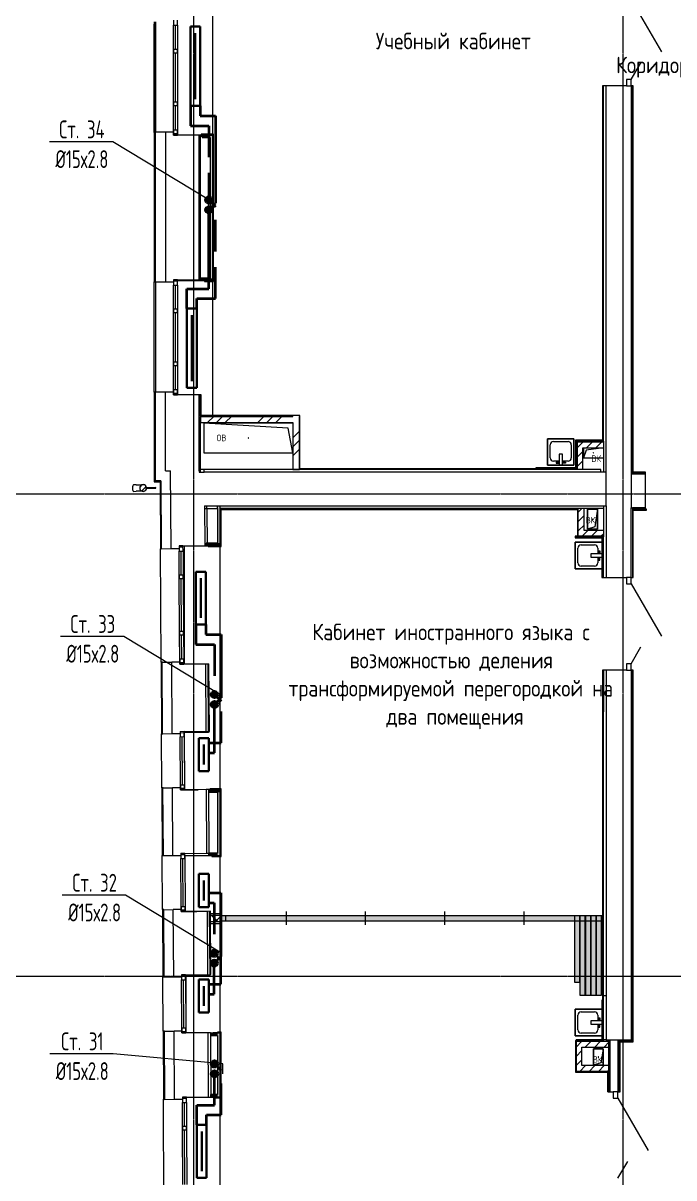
# Model space of a CAD drawing. Header units: millimetres. Extents: x -3929 to 624051, y 52832 to 514950.
# Drawn here: x 162576 to 172427, y 333822 to 351295 of the extents above; entities that cross this region are included whole.
import ezdxf
from ezdxf import colors
from ezdxf.entities.mleader import LeaderData, LeaderLine
from ezdxf.math import Vec2, Vec3

# ---------------------------------------------------------------- set-up
doc = ezdxf.new("R2010")
doc.units = ezdxf.units.MM
for name, pattern in [('ADSK_Линия сетки', [25, 20, -2.5, 0, -2.5]), ('ADSK_Штриховая_ш2 п1', [3, 2, -1]), ('Hidden', [7.14375, 4.7625, -2.38125])]:
    doc.linetypes.add(name, pattern=pattern)
for name, color, linetype, lineweight in [('_ Окна', 7, 'Continuous', 9), ('Аннотация', 7, 'Continuous', 18), ('Двери', 7, 'Continuous', 9), ('Марки помещений', 7, 'Continuous', 20), ('Обобщенные модели', 7, 'Continuous', 18), ('ОВ-О-Оборудование', 32, 'Continuous', 35), ('ОВ-ТЕКСТ', 7, 'Continuous', 25), ('Окна', 7, 'Continuous', 9), ('Оси', 253, 'Continuous', 9), ('Перекрытие', 7, 'Continuous', 18), ('Сантехника', 7, 'Continuous', 18), ('Стены внутренние', 7, 'Continuous', 18), ('Стены наружные', 7, 'Continuous', 18), ('Стены несущие', 7, 'Continuous', 30), ('Стены отделка', 7, 'Continuous', 30), ('Стены перегородки', 7, 'Continuous', 30), ('Стены штриховка', 7, 'Continuous', 9), ('Узлы', 7, 'Continuous', 18)]:
    doc.layers.add(name, color=color, linetype=linetype, lineweight=lineweight)
doc.layers.add('Линии', color=7, linetype='Continuous', lineweight=9, true_color=0x00a600)
doc.layers.add('стояки', color=7, linetype='Continuous')
doc.layers.add('т11.1', color=1, linetype='Continuous', true_color=0xff0000)
doc.layers.add('т21.1', color=5, linetype='Continuous', true_color=0x0000ff)
doc.styles.add('GOST Common_2', font='GOST_Common.ttf', dxfattribs={"width": 0.9, "height": 250})
doc.styles.add('GOST Common_4', font='GOST_Common.ttf', dxfattribs={"width": 0.9, "height": 200})
doc.styles.add('СТИЛЬ', font='simplex.shx', dxfattribs={"width": 0.65})

# ---------------------------------------------------------------- blocks, each defined once
blk = doc.blocks.new('*U2938')
at = {"layer": 'ОВ-О-Оборудование', "color": 32, "ltscale": 0.1, "true_color": 0xcd6928}
for p, q in [((600, 75), (-600, 75)), ((-600, 75), (-600, -75)), ((-500, 0), (500, 0)), ((600, -75), (600, 75)), ((-600, -75), (600, -75))]:
    blk.add_line(p, q, dxfattribs=at)
blk = doc.blocks.new('*U2950')
at = {"layer": 'ОВ-О-Оборудование', "color": 32, "ltscale": 0.1, "true_color": 0xcd6928}
for p, q in [((400, 75), (-400, 75)), ((-400, 75), (-400, -75)), ((-300, 0), (300, 0)), ((400, -75), (400, 75)), ((-400, -75), (400, -75))]:
    blk.add_line(p, q, dxfattribs=at)
blk = doc.blocks.new('*U2935')
at = {"layer": 'ОВ-О-Оборудование', "color": 32, "ltscale": 0.1, "true_color": 0xcd6928}
for p, q in [((250, 75), (-250, 75)), ((-250, 75), (-250, -75)), ((-150, 0), (150, 0)), ((250, -75), (250, 75)), ((-250, -75), (250, -75))]:
    blk.add_line(p, q, dxfattribs=at)
blk = doc.blocks.new('3 этаж')
at = {"layer": 'Стены внутренние', "lineweight": 0}
for points in [[(356024, -60654), (356145, -60654), (356145, -60614), (356024, -60614), (356024, -60630)], [(356185, -62781), (356184, -60614), (356145, -60614), (356145, -62781), (356159, -62781)], [(356004, -62821), (356185, -62820), (356185, -62781), (356004, -62781), (356004, -62820)], [(356300, -66788), (356300, -66227), (356260, -66227), (356260, -66788), (356278, -66788)], [(356105, -66828), (356300, -66828), (356300, -66788), (356105, -66788), (356105, -66827), (356105, -66828)], [(356260, -70559), (356300, -70559), (356300, -70519), (356128, -70519), (356128, -70559), (356133, -70559)], [(356260, -71520), (356300, -71520), (356300, -70559), (356260, -70559), (356260, -71480)], [(356119, -71520), (356260, -71520), (356260, -71480), (356119, -71481), (356119, -71513)], [(356156, -74238), (356260, -74238), (356260, -74198), (356151, -74199), (356151, -74238)], [(356260, -75170), (356300, -75170), (356299, -74198), (356260, -74198), (356260, -75169)], [(356156, -75170), (356260, -75169), (356260, -75130), (356156, -75130), (356156, -75169), (356153, -75170)]]:
    blk.add_hatch(color=253, dxfattribs=at).paths.add_polyline_path(points)
at = {"layer": 'Узлы', "lineweight": 0}
for points in [[(361826, -72506), (362098, -72506), (362098, -72430), (356301, -72430), (356301, -72506), (361824, -72506)], [(361662, -73430), (361742, -73430), (361742, -72506), (361662, -72506), (361662, -73402)], [(361824, -73630), (361824, -72506), (361744, -72506), (361744, -73630)], [(361906, -73630), (361906, -72506), (361826, -72506), (361826, -73630)], [(361988, -73630), (361988, -72506), (361908, -72506), (361908, -73630)], [(362070, -73630), (362070, -72506), (361990, -72506), (361990, -73630)]]:
    blk.add_hatch(color=253, dxfattribs=at).paths.add_polyline_path(points)
at = {"layer": '_ Окна', "color": 253, "lineweight": 0}
for p, q in [((355590, -58874), (355590, -58954)), ((355650, -58954), (355650, -58874)), ((355590, -58954), (355650, -58954)), ((355620, -59314), (355620, -58954)), ((355590, -59314), (355650, -59314)), ((355590, -59374), (355590, -59314)), ((355650, -59374), (355590, -59374)), ((355620, -60114), (355620, -59374)), ((355650, -59314), (355650, -59374)), ((355590, -60114), (355650, -60114)), ((355590, -60174), (355590, -60114)), ((355650, -60174), (355590, -60174)), ((355620, -60534), (355620, -60174)), ((355650, -60114), (355650, -60174)), ((355590, -60534), (355650, -60534)), ((355590, -60614), (355590, -60534)), ((355650, -60594), (355590, -60594)), ((355650, -60614), (355590, -60614)), ((355650, -60534), (355650, -60614)), ((355650, -62804), (355590, -62804)), ((355590, -62804), (355590, -62884)), ((355650, -62824), (355590, -62824)), ((355590, -62884), (355650, -62884)), ((355620, -63244), (355620, -62884)), ((355650, -62884), (355650, -62804)), ((355590, -63244), (355650, -63244)), ((355590, -63304), (355590, -63244)), ((355650, -63244), (355650, -63304)), ((355650, -63304), (355590, -63304)), ((355620, -64044), (355620, -63304)), ((355590, -64044), (355650, -64044)), ((355590, -64104), (355590, -64044)), ((355650, -64104), (355590, -64104)), ((355620, -64464), (355620, -64104)), ((355650, -64044), (355650, -64104)), ((355590, -64464), (355650, -64464)), ((355590, -64544), (355590, -64464)), ((355650, -64464), (355650, -64544)), ((355650, -64524), (355590, -64524)), ((355650, -64544), (355590, -64544)), ((355735, -66831), (355675, -66831)), ((355675, -66831), (355676, -66911)), ((355735, -66851), (355675, -66851)), ((355676, -66911), (355736, -66911)), ((355708, -67271), (355706, -66911)), ((355736, -66911), (355735, -66831)), ((355678, -67271), (355738, -67271)), ((355738, -67271), (355738, -67331)), ((355678, -67331), (355678, -67271)), ((355738, -67331), (355678, -67331)), ((355713, -68121), (355708, -67331)), ((355683, -68121), (355743, -68120)), ((355683, -68181), (355683, -68121)), ((355743, -68120), (355743, -68180)), ((355743, -68180), (355683, -68181)), ((355716, -68541), (355713, -68181)), ((355686, -68541), (355746, -68540)), ((355686, -68621), (355686, -68541)), ((355746, -68600), (355686, -68601)), ((355746, -68620), (355686, -68621)), ((355746, -68540), (355746, -68620)), ((355752, -69641), (355692, -69642)), ((355692, -69642), (355693, -69718)), ((355752, -69661), (355692, -69662)), ((355753, -69717), (355752, -69641)), ((355693, -69718), (355753, -69717)), ((355727, -70445), (355723, -69717)), ((355697, -70445), (355757, -70445)), ((355698, -70521), (355697, -70445)), ((355757, -70501), (355697, -70501)), ((355758, -70521), (355698, -70521)), ((355757, -70445), (355758, -70521)), ((355763, -71483), (355703, -71483)), ((355703, -71483), (355704, -71559)), ((355764, -71503), (355704, -71503)), ((355704, -71559), (355764, -71559)), ((355738, -72287), (355734, -71559)), ((355764, -71559), (355763, -71483)), ((355708, -72287), (355768, -72287)), ((355709, -72363), (355708, -72287)), ((355768, -72287), (355769, -72363)), ((355769, -72343), (355709, -72343)), ((355769, -72363), (355709, -72363)), ((355775, -73321), (355715, -73321)), ((355715, -73321), (355715, -73397)), ((355775, -73341), (355715, -73341)), ((355775, -73397), (355775, -73321)), ((355715, -73397), (355775, -73397)), ((355750, -74125), (355745, -73397)), ((355720, -74125), (355780, -74125)), ((355720, -74201), (355720, -74125)), ((355780, -74181), (355720, -74181)), ((355780, -74201), (355720, -74201)), ((355780, -74125), (355780, -74201)), ((355786, -75173), (355726, -75173)), ((355726, -75173), (355726, -75253)), ((355786, -75193), (355726, -75193)), ((355726, -75253), (355786, -75253)), ((355759, -75613), (355756, -75253)), ((355786, -75253), (355786, -75173)), ((355729, -75613), (355789, -75613)), ((355729, -75673), (355729, -75613)), ((355789, -75613), (355789, -75673)), ((355789, -75673), (355729, -75673)), ((355764, -76493), (355759, -75673))]:
    blk.add_line(p, q, dxfattribs=at)
at = {"layer": 'Двери', "color": 253, "lineweight": 0}
for p, q in [((362518, -58565), (362976, -59358)), ((362518, -59775), (362666, -59520)), ((362518, -59775), (362448, -59775)), ((362448, -59775), (362448, -59870)), ((362448, -59870), (362518, -59870)), ((362518, -59870), (362518, -59775)), ((362518, -67310), (362448, -67310)), ((362448, -67310), (362448, -67405)), ((362448, -67405), (362518, -67405)), ((362518, -67405), (362518, -67310)), ((362518, -67405), (362976, -68198)), ((362518, -68615), (362666, -68360)), ((362518, -68615), (362448, -68615)), ((362448, -68615), (362448, -68710)), ((362518, -68710), (362518, -68615)), ((362448, -68710), (362518, -68710)), ((362318, -75093), (362248, -75093)), ((362248, -75093), (362248, -75188)), ((362318, -75188), (362318, -75093)), ((362248, -75188), (362318, -75188)), ((362318, -75188), (362776, -75981)), ((362318, -76398), (362466, -76143))]:
    blk.add_line(p, q, dxfattribs=at)
at = {"layer": 'Линии', "color": 253, "lineweight": 0}
for p, q in [((362098, -72430), (356301, -72430)), ((356301, -72430), (356301, -72506)), ((356301, -72506), (362098, -72506)), ((356381, -72430), (356381, -72506)), ((357300, -72562), (357300, -72362)), ((358500, -72562), (358500, -72362)), ((359700, -72562), (359700, -72362)), ((360900, -72562), (360900, -72362)), ((361742, -72430), (361662, -72430)), ((361662, -72430), (361662, -73430)), ((361742, -73430), (361742, -72430)), ((361824, -72430), (361744, -72430)), ((361744, -72430), (361744, -73630)), ((361824, -73630), (361824, -72430)), ((361906, -72430), (361826, -72430)), ((361826, -72430), (361826, -73630)), ((361906, -73630), (361906, -72430)), ((361988, -72430), (361908, -72430)), ((361908, -72430), (361908, -73630)), ((361988, -73630), (361988, -72430)), ((362070, -72430), (361990, -72430)), ((361990, -72430), (361990, -73630)), ((362070, -73630), (362070, -72430)), ((362098, -72506), (362098, -72430)), ((361662, -73430), (361742, -73430)), ((361744, -73630), (361824, -73630)), ((361826, -73630), (361906, -73630)), ((361908, -73630), (361988, -73630)), ((361990, -73630), (362070, -73630))]:
    blk.add_line(p, q, dxfattribs=at)
at = {"layer": 'Обобщенные модели', "color": 253, "lineweight": 0}
for p, q in [((356050, -64974), (356050, -65424)), ((357400, -64974), (356050, -64974)), ((357325, -65049), (356050, -64974)), ((356050, -64974), (356050, -65424)), ((357400, -64974), (356050, -64974)), ((357400, -65424), (357325, -65049)), ((361798, -65347), (361798, -65497)), ((361798, -65347), (361798, -65497)), ((362098, -65347), (361836, -65385)), ((356050, -65424), (357400, -65424)), ((356050, -65424), (357400, -65424)), ((361836, -65385), (361798, -65497)), ((361798, -65497), (362098, -65497)), ((361798, -65497), (362098, -65497)), ((355028, -65905), (354985, -65906)), ((354986, -66006), (355028, -66005)), ((355028, -65905), (355033, -65905)), ((355031, -66005), (355028, -66005)), ((355036, -66005), (355031, -66005)), ((355033, -65905), (355039, -65905)), ((355042, -66005), (355036, -66005)), ((355039, -65905), (355044, -65905)), ((355047, -66005), (355042, -66005)), ((355044, -65905), (355050, -65905)), ((355053, -66005), (355047, -66005)), ((355050, -65905), (355055, -65905)), ((355058, -66005), (355053, -66005)), ((355055, -65905), (355060, -65905)), ((355063, -66005), (355058, -66005)), ((355060, -65905), (355065, -65905)), ((355068, -66005), (355063, -66005)), ((355065, -65905), (355070, -65905)), ((355073, -66005), (355068, -66005)), ((355070, -65905), (355075, -65905)), ((355077, -66005), (355073, -66005)), ((355075, -65905), (355080, -65905)), ((355082, -66005), (355077, -66005)), ((355080, -65905), (355084, -65905)), ((355086, -66005), (355082, -66005)), ((355084, -65905), (355088, -65905)), ((355091, -66005), (355086, -66005)), ((355088, -65905), (355092, -65905)), ((355095, -66005), (355091, -66005)), ((355092, -65905), (355096, -65905)), ((355098, -66005), (355095, -66005)), ((355096, -65905), (355100, -65905)), ((355102, -66005), (355098, -66005)), ((355100, -65905), (355104, -65905)), ((355106, -66005), (355102, -66005)), ((355104, -65905), (355107, -65905)), ((355109, -66005), (355106, -66005)), ((355107, -65905), (355110, -65905)), ((355112, -66005), (355109, -66005)), ((355110, -65905), (355113, -65905)), ((355115, -66005), (355112, -66005)), ((355113, -65905), (355116, -65905)), ((355118, -66005), (355115, -66005)), ((355116, -65905), (355118, -65905)), ((355119, -66005), (355118, -66005)), ((355322, -65949), (355182, -65950)), ((355182, -65960), (355322, -65959)), ((355322, -65959), (355322, -65949)), ((361858, -66577), (361858, -66277)), ((361858, -66277), (362008, -66277)), ((362008, -66277), (361858, -66277)), ((361858, -66277), (361858, -66577)), ((362008, -66277), (361971, -66540)), ((362008, -66277), (362008, -66577)), ((362008, -66577), (362008, -66277)), ((361971, -66540), (361858, -66577)), ((362008, -66577), (361858, -66577)), ((361858, -66577), (362008, -66577)), ((361947, -74689), (361947, -74439)), ((361947, -74439), (362097, -74439)), ((362097, -74439), (361947, -74439)), ((361947, -74439), (361947, -74689)), ((361947, -74689), (361947, -74439)), ((361947, -74439), (362097, -74439)), ((362097, -74439), (361947, -74439)), ((361947, -74439), (361947, -74689)), ((362097, -74439), (362060, -74652)), ((362097, -74439), (362060, -74652)), ((362097, -74439), (362097, -74689)), ((362097, -74689), (362097, -74439)), ((362097, -74439), (362097, -74689)), ((362097, -74689), (362097, -74439)), ((362060, -74652), (361947, -74689)), ((362060, -74652), (361947, -74689)), ((362097, -74689), (361947, -74689)), ((361947, -74689), (362097, -74689)), ((362097, -74689), (361947, -74689)), ((361947, -74689), (362097, -74689))]:
    blk.add_line(p, q, dxfattribs=at)
at = {"layer": 'Обобщенные модели', "color": 253, "linetype": 'Continuous', "lineweight": 0}
blk.add_line((355110, -65998), (355176, -65932), dxfattribs=at)
at = {"layer": 'Обобщенные модели', "color": 253, "lineweight": 0}
for centre, radius, start, end in [((356725, -65199), 2.5, 0, 180), ((356725, -65199), 2.5, 60, 180), ((356725, -65199), 2.5, 180, 0), ((356725, -65199), 2.5, 180, 285), ((356725, -65199), 2.5, 15, 30), ((361948, -65422), 2.5, 90, 270), ((361948, -65422), 2.5, 150, 270), ((361948, -65422), 2.5, 105, 120), ((361948, -65422), 2.5, 270, 90), ((361948, -65422), 2.5, 270, 15), ((355132, -65955), 52, 0.294, 180.294), ((355132, -65955), 52, 180.294, 0.294), ((355132, -65955), 50, 0.294, 180.294), ((355132, -65955), 50, 180.294, 0.294), ((361933, -66427), 2.5, 0, 180), ((361933, -66427), 2.5, 120, 180), ((361933, -66427), 2.5, 180, 0), ((361933, -66427), 2.5, 240, 345), ((361933, -66427), 2.5, 15, 90), ((362022, -74564), 2.5, 0, 180), ((362022, -74564), 2.5, 120, 180), ((362022, -74564), 2.5, 0, 180), ((362022, -74564), 2.5, 120, 180), ((362022, -74564), 2.5, 180, 0), ((362022, -74564), 2.5, 180, 0), ((362022, -74564), 2.5, 240, 345), ((362022, -74564), 2.5, 240, 345), ((362022, -74564), 2.5, 15, 90), ((362022, -74564), 2.5, 15, 90)]:
    blk.add_arc(centre, radius, start, end, dxfattribs=at)
for start_param, end_param in [(3.141593, 4.712389), (4.712389, 6.283185)]:
    blk.add_ellipse((354985, -65956), major_axis=(0.3, -50), ratio=0.309017, start_param=start_param, end_param=end_param, dxfattribs=at)
at = {"layer": 'Окна', "color": 253, "lineweight": 0}
for p, q in [((355590, -58874), (355590, -58954)), ((355650, -58954), (355650, -58874)), ((355590, -59314), (355590, -58954)), ((355650, -58954), (355650, -59314)), ((355590, -59314), (355590, -59374)), ((355590, -60114), (355590, -59374)), ((355650, -59374), (355650, -59314)), ((355650, -59374), (355650, -60114)), ((355590, -60114), (355590, -60174)), ((355590, -60534), (355590, -60174)), ((355650, -60174), (355650, -60114)), ((355650, -60174), (355650, -60534)), ((355590, -60534), (355590, -60614)), ((355590, -60614), (355650, -60614)), ((355650, -60614), (355650, -60534)), ((355590, -62804), (355590, -62884)), ((355650, -62804), (355590, -62804)), ((355590, -63244), (355590, -62884)), ((355650, -62884), (355650, -62804)), ((355650, -62884), (355650, -63244)), ((355590, -63244), (355590, -63304)), ((355650, -63304), (355650, -63244)), ((355590, -64044), (355590, -63304)), ((355650, -63304), (355650, -64044)), ((355590, -64044), (355590, -64104)), ((355590, -64464), (355590, -64104)), ((355650, -64104), (355650, -64044)), ((355650, -64104), (355650, -64464)), ((355590, -64464), (355590, -64544)), ((355650, -64544), (355650, -64464)), ((355590, -64544), (355650, -64544)), ((355675, -66831), (355676, -66911)), ((355735, -66831), (355675, -66831)), ((355678, -67271), (355676, -66911)), ((355736, -66911), (355735, -66831)), ((355736, -66911), (355738, -67271)), ((355738, -67331), (355738, -67271)), ((355678, -67271), (355678, -67331)), ((355683, -68121), (355678, -67331)), ((355738, -67331), (355743, -68120)), ((355683, -68121), (355683, -68181)), ((355743, -68180), (355743, -68120)), ((355686, -68541), (355683, -68181)), ((355743, -68180), (355746, -68540)), ((355686, -68541), (355686, -68621)), ((355686, -68621), (355746, -68620)), ((355746, -68620), (355746, -68540)), ((355752, -69641), (355692, -69642)), ((355692, -69642), (355693, -69718)), ((355753, -69717), (355752, -69641)), ((355697, -70445), (355693, -69718)), ((355753, -69717), (355757, -70445)), ((355697, -70445), (355698, -70521)), ((355698, -70521), (355758, -70521)), ((355758, -70521), (355757, -70445)), ((355703, -71483), (355704, -71559)), ((355763, -71483), (355703, -71483)), ((355708, -72287), (355704, -71559)), ((355764, -71559), (355763, -71483)), ((355764, -71559), (355768, -72287)), ((355708, -72287), (355709, -72363)), ((355769, -72363), (355768, -72287)), ((355709, -72363), (355769, -72363)), ((355715, -73321), (355715, -73397)), ((355775, -73321), (355715, -73321)), ((355775, -73397), (355775, -73321)), ((355720, -74125), (355715, -73397)), ((355775, -73397), (355780, -74125)), ((355720, -74125), (355720, -74201)), ((355720, -74201), (355780, -74201)), ((355780, -74201), (355780, -74125)), ((355726, -75173), (355726, -75253)), ((355786, -75173), (355726, -75173)), ((355729, -75613), (355726, -75253)), ((355786, -75253), (355786, -75173)), ((355786, -75253), (355789, -75613)), ((355729, -75613), (355729, -75673)), ((355789, -75673), (355789, -75613)), ((355734, -76493), (355729, -75673)), ((355789, -75673), (355794, -76493))]:
    blk.add_line(p, q, dxfattribs=at)
at = {"layer": 'Оси', "color": 253, "linetype": 'ADSK_Линия сетки', "lineweight": 0}
for p, q in [((355898, -89970), (355898, -42177)), ((362398, -89970), (362398, -42931)), ((351839, -66042), (418403, -66042)), ((351839, -73342), (418403, -73342))]:
    blk.add_line(p, q, dxfattribs=at)
at = {"layer": 'Перекрытие', "color": 253, "lineweight": 0}
for p, q in [((356186, -60602), (356186, -57602)), ((356000, -60630), (356024, -60630)), ((356004, -62820), (355650, -62820)), ((356186, -64859), (356186, -62833)), ((355755, -66830), (355755, -68613)), ((356117, -66828), (356065, -66828)), ((356300, -70507), (356300, -66840)), ((362398, -68710), (362398, -67310)), ((355755, -68613), (356120, -68613)), ((356120, -68613), (356120, -68618)), ((356120, -69653), (355755, -69653)), ((355755, -69653), (355755, -70113)), ((356120, -69638), (356120, -69653)), ((355758, -70520), (355965, -70520)), ((356119, -71520), (355765, -71520)), ((355765, -71520), (355765, -71755)), ((356300, -72396), (356300, -71532)), ((355769, -72362), (355945, -72362)), ((356300, -74186), (356300, -72546)), ((355780, -73324), (355780, -74201)), ((356146, -73324), (355780, -73324)), ((356146, -73318), (356146, -73324)), ((356150, -74204), (356151, -74204)), ((356300, -77537), (356300, -75182))]:
    blk.add_line(p, q, dxfattribs=at)
at = {"layer": 'Сантехника', "color": 253, "lineweight": 0}
for p, q in [((361253, -65210), (361253, -65610)), ((361653, -65210), (361253, -65210)), ((361253, -65210), (361653, -65210)), ((361253, -65610), (361253, -65210)), ((361293, -65500), (361293, -65300)), ((361343, -65250), (361563, -65250)), ((361613, -65300), (361613, -65500)), ((361653, -65610), (361653, -65210)), ((361653, -65210), (361653, -65610)), ((361428, -65445), (361428, -65610)), ((361478, -65445), (361428, -65445)), ((361478, -65610), (361478, -65445)), ((361253, -65610), (361653, -65610)), ((361653, -65610), (361253, -65610)), ((361428, -65550), (361343, -65550)), ((361383, -65565), (361383, -65580)), ((361428, -65565), (361383, -65565)), ((361383, -65580), (361428, -65580)), ((361563, -65550), (361478, -65550)), ((361478, -65565), (361523, -65565)), ((361523, -65580), (361478, -65580)), ((361523, -65565), (361523, -65580)), ((362073, -66777), (361673, -66777)), ((361673, -66777), (361673, -67177)), ((361673, -66777), (362073, -66777)), ((361673, -67177), (361673, -66777)), ((361713, -67087), (361713, -66867)), ((361763, -66817), (361963, -66817)), ((362013, -66867), (362013, -66952)), ((362028, -66907), (362043, -66907)), ((362028, -66952), (362028, -66907)), ((362043, -66907), (362043, -66952)), ((362073, -66952), (361908, -66952)), ((361908, -66952), (361908, -67002)), ((361908, -67002), (362073, -67002)), ((362013, -67002), (362013, -67087)), ((362028, -67002), (362028, -67047)), ((362028, -67047), (362043, -67047)), ((362043, -67047), (362043, -67002)), ((361673, -67177), (362073, -67177)), ((362073, -67177), (361673, -67177)), ((361963, -67137), (361763, -67137)), ((362073, -73843), (361673, -73843)), ((361673, -73843), (361673, -74243)), ((361673, -73843), (362073, -73843)), ((361673, -74243), (361673, -73843)), ((361763, -73883), (361963, -73883)), ((361713, -74153), (361713, -73933)), ((362073, -74018), (361908, -74018)), ((361908, -74018), (361908, -74068)), ((361908, -74068), (362073, -74068)), ((362013, -73933), (362013, -74018)), ((362013, -74068), (362013, -74153)), ((362028, -73973), (362043, -73973)), ((362028, -74018), (362028, -73973)), ((362028, -74068), (362028, -74113)), ((362043, -73973), (362043, -74018)), ((362043, -74113), (362043, -74068)), ((361673, -74243), (362073, -74243)), ((362073, -74243), (361673, -74243)), ((361963, -74203), (361763, -74203)), ((362028, -74113), (362043, -74113))]:
    blk.add_line(p, q, dxfattribs=at)
for centre, start, end in [((361343, -65300), 90, 180), ((361563, -65300), 0, 90), ((361343, -65500), 180, 270), ((361563, -65500), 270, 0), ((361763, -66867), 90, 180), ((361963, -66867), 0, 90), ((361763, -67087), 180, 270), ((361963, -67087), 270, 0), ((361763, -73933), 90, 180), ((361963, -73933), 0, 90), ((361763, -74153), 180, 270), ((361963, -74153), 270, 0)]:
    blk.add_arc(centre, 50, start, end, dxfattribs=at)
at = {"layer": 'Стены внутренние', "color": 253, "lineweight": 0}
blk.add_line((356000, -62804), (356000, -62820), dxfattribs=at)
at = {"layer": 'Стены внутренние', "color": 253, "linetype": 'Continuous', "lineweight": 0}
for p, q in [((356106, -64965), (356205, -64866)), ((356241, -64965), (356339, -64867)), ((356376, -64965), (356474, -64867)), ((356869, -64965), (356965, -64869)), ((357004, -64965), (357099, -64870)), ((357139, -64965), (357234, -64870)), ((357400, -65197), (357500, -65097)), ((357400, -65332), (357500, -65232)), ((361700, -65348), (361701, -65347)), ((361701, -65347), (361789, -65259)), ((361842, -65347), (361930, -65259)), ((361984, -65347), (362072, -65259)), ((357400, -65467), (357500, -65367)), ((361700, -65489), (361788, -65401)), ((361700, -65631), (361788, -65543)), ((361718, -66320), (361771, -66267)), ((361718, -66461), (361806, -66373)), ((361723, -66597), (361806, -66515)), ((361718, -66603), (361723, -66597)), ((361777, -66685), (361865, -66597)), ((361918, -66685), (362006, -66597)), ((362060, -66685), (362098, -66647)), ((356268, -72521), (356168, -72421)), ((356224, -72521), (356300, -72445)), ((361686, -74413), (361772, -74327)), ((361825, -74415), (361913, -74327)), ((361967, -74415), (362055, -74327)), ((362108, -74415), (362188, -74335)), ((361686, -74555), (361774, -74467)), ((361688, -74694), (361774, -74608)), ((361686, -74696), (361688, -74694)), ((361742, -74782), (361830, -74694)), ((361883, -74782), (361971, -74694)), ((362024, -74782), (362112, -74694)), ((362166, -74782), (362188, -74759))]:
    blk.add_line(p, q, dxfattribs=at)
at = {"layer": 'Стены наружные', "color": 253, "lineweight": 0}
for p, q in [((355299, -60575), (355299, -58935)), ((355299, -58935), (355300, -58935)), ((355300, -58904), (355300, -60569)), ((355320, -58904), (355320, -60569)), ((355300, -60575), (355299, -60575)), ((355299, -64504), (355299, -62834)), ((355300, -62834), (355299, -62834)), ((355300, -64504), (355300, -62834)), ((355320, -62834), (355320, -64504)), ((355300, -64504), (355299, -64504)), ((362098, -67310), (362098, -66710)), ((355405, -68591), (355396, -66873)), ((356117, -66828), (356105, -66828)), ((355415, -70492), (355411, -69673)), ((355424, -72333), (355420, -71515)), ((355434, -74171), (355430, -73353)), ((355448, -76968), (355439, -75204))]:
    blk.add_line(p, q, dxfattribs=at)
at = {"layer": 'Стены несущие', "color": 253, "lineweight": 0}
for p, q in [((362448, -59870), (362138, -59870)), ((362138, -62912), (362138, -59870)), ((362518, -59870), (362518, -65747)), ((355590, -60569), (355470, -60569)), ((355470, -60569), (355470, -62834)), ((355980, -60614), (355650, -60614)), ((355980, -62804), (355980, -60614)), ((355470, -62834), (355590, -62834)), ((355650, -62804), (355980, -62804)), ((362138, -65717), (362138, -62912)), ((355470, -65694), (355470, -64504)), ((355590, -64504), (355470, -64504)), ((355980, -64544), (355650, -64544)), ((355980, -65694), (355980, -64544)), ((357400, -64865), (356000, -64865)), ((356000, -64865), (356000, -64965)), ((356000, -64965), (357400, -64965)), ((357400, -64871), (357400, -64859)), ((357494, -64859), (357400, -64859)), ((357400, -64965), (357400, -65675)), ((357500, -64871), (357494, -64871)), ((357500, -65675), (357500, -64871)), ((355470, -65694), (355548, -65694)), ((355555, -66872), (355548, -65694)), ((356058, -65677), (355980, -65677)), ((356058, -65717), (356058, -65677)), ((357400, -65675), (357500, -65675)), ((362138, -65717), (356058, -65717)), ((362738, -65747), (362518, -65747)), ((362738, -66257), (362738, -65747)), ((356061, -66227), (362138, -66227)), ((356061, -66227), (356065, -66829)), ((362138, -66227), (362138, -67310)), ((362518, -66257), (362738, -66257)), ((362518, -67310), (362518, -66257)), ((355555, -66872), (355675, -66871)), ((355675, -66830), (355675, -66831)), ((355735, -66831), (356065, -66829)), ((362138, -67310), (362448, -67310)), ((355686, -68591), (355566, -68592)), ((355572, -69672), (355566, -68592)), ((356076, -68618), (355746, -68620)), ((356076, -68618), (356082, -69639)), ((362138, -68710), (362138, -74303)), ((362448, -68710), (362138, -68710)), ((362518, -68710), (362518, -74303)), ((355572, -69672), (355692, -69672)), ((355692, -69641), (355692, -69642)), ((355752, -69641), (356082, -69639)), ((355697, -70491), (355577, -70492)), ((355584, -71514), (355577, -70492)), ((356088, -70519), (355758, -70521)), ((356088, -70519), (356093, -71481)), ((355584, -71514), (355704, -71513)), ((355703, -71482), (355703, -71483)), ((355764, -71483), (356093, -71481)), ((355709, -72333), (355589, -72334)), ((355595, -73352), (355589, -72334)), ((356099, -72361), (355769, -72363)), ((356099, -72361), (356105, -73319)), ((355595, -73352), (355715, -73351)), ((355715, -73320), (355715, -73321)), ((355775, -73321), (356105, -73319)), ((355720, -74171), (355600, -74172)), ((355606, -75204), (355600, -74172)), ((356110, -74199), (355780, -74201)), ((356110, -74199), (356116, -75171)), ((362138, -74303), (362518, -74303)), ((355606, -75204), (355726, -75203)), ((355726, -75173), (355726, -75171)), ((355786, -75173), (356116, -75171))]:
    blk.add_line(p, q, dxfattribs=at)
at = {"layer": 'Стены отделка', "color": 253, "lineweight": 0}
for p, q in [((362138, -59870), (362086, -59870)), ((362086, -59870), (362086, -65233)), ((362550, -59870), (362518, -59870)), ((362550, -65715), (362550, -59870)), ((355300, -60569), (355300, -62834)), ((355470, -60569), (355300, -60569)), ((355320, -62834), (355320, -60569)), ((356000, -60614), (355980, -60614)), ((356000, -62804), (356000, -60614)), ((356195, -60602), (356012, -60602)), ((356012, -60602), (356012, -60614)), ((356012, -60614), (356185, -60614)), ((356024, -60614), (356024, -60654)), ((356185, -62821), (356185, -60614)), ((356197, -62831), (356197, -60604)), ((356024, -60654), (356145, -60654)), ((356145, -60654), (356145, -62781)), ((355300, -62834), (355470, -62834)), ((355980, -62804), (356000, -62804)), ((356145, -62781), (356004, -62781)), ((356004, -62781), (356004, -62821)), ((356185, -62821), (356004, -62821)), ((356060, -62821), (356060, -62833)), ((356060, -62833), (356195, -62833)), ((362098, -64332), (362098, -62912)), ((362538, -62912), (362538, -64332)), ((355300, -64504), (355300, -65844)), ((355470, -64504), (355300, -64504)), ((355320, -65844), (355320, -64504)), ((356012, -64544), (355980, -64544)), ((356012, -64859), (356012, -64544)), ((356000, -65717), (356000, -64871)), ((356000, -64871), (357400, -64871)), ((357400, -64859), (356012, -64859)), ((357504, -64859), (357494, -64859)), ((357494, -64871), (357494, -65677)), ((357506, -65665), (357506, -64861)), ((361700, -65232), (361675, -65232)), ((361675, -65232), (361675, -65652)), ((361700, -65233), (361700, -65232)), ((362086, -65233), (361700, -65233)), ((361700, -65245), (361700, -65677)), ((361700, -65245), (362098, -65245)), ((362098, -65259), (361700, -65259)), ((361788, -65677), (361788, -65347)), ((361788, -65347), (362098, -65347)), ((362098, -65245), (362098, -65717)), ((355548, -65844), (355548, -65694)), ((355980, -65694), (355980, -65717)), ((362058, -65677), (355982, -65677)), ((355982, -65677), (355982, -65717)), ((361075, -65665), (357506, -65665)), ((361675, -65652), (361075, -65652)), ((361075, -65652), (361075, -65665)), ((362058, -65717), (362058, -65677)), ((355300, -65844), (355399, -65844)), ((355399, -65844), (355300, -65844)), ((355300, -65844), (355300, -65864)), ((355300, -65864), (355391, -65864)), ((355391, -65864), (355396, -66873)), ((355399, -65844), (355399, -65844)), ((355549, -65844), (355548, -65844)), ((355980, -65717), (356000, -65717)), ((355982, -65717), (356058, -65717)), ((362538, -65747), (362538, -65727)), ((362738, -65727), (362538, -65727)), ((362738, -65715), (362550, -65715)), ((362738, -65747), (362738, -65715)), ((356102, -66268), (356062, -66268)), ((356093, -66227), (356093, -66267)), ((356093, -66267), (356260, -66267)), ((356105, -66828), (356102, -66268)), ((356260, -66267), (356260, -66788)), ((362098, -66267), (356300, -66267)), ((356300, -66828), (356300, -66267)), ((356312, -66279), (361706, -66279)), ((356312, -66838), (356312, -66279)), ((361706, -66279), (361706, -66697)), ((361718, -66697), (361718, -66267)), ((361806, -66597), (361806, -66267)), ((362098, -66227), (362098, -66695)), ((362538, -66257), (362538, -66257)), ((362738, -66257), (362538, -66257)), ((362538, -66257), (362538, -67310)), ((362751, -66277), (362538, -66277)), ((362550, -67310), (362550, -66289)), ((362550, -66289), (362751, -66289)), ((362738, -66277), (362738, -66257)), ((362751, -66289), (362751, -66277)), ((362098, -66685), (361673, -66685)), ((361673, -66685), (361673, -66710)), ((361673, -66710), (362073, -66710)), ((361706, -66697), (361718, -66697)), ((362098, -66597), (361806, -66597)), ((362073, -66710), (362073, -67310)), ((362086, -66710), (362086, -67310)), ((355396, -66873), (355416, -66872)), ((355416, -66871), (355405, -66872)), ((355405, -66872), (355405, -66873)), ((355405, -66873), (355555, -66872)), ((355416, -66872), (355416, -66871)), ((356065, -66829), (356105, -66828)), ((356260, -66788), (356085, -66788)), ((356085, -66788), (356085, -66828)), ((356300, -66828), (356085, -66828)), ((356117, -66828), (356117, -66840)), ((356117, -66840), (356310, -66840)), ((362073, -67310), (362098, -67310)), ((362086, -67310), (362138, -67310)), ((362518, -67310), (362550, -67310)), ((355425, -68591), (355405, -68591)), ((355405, -68591), (355411, -69673)), ((355416, -68592), (355566, -68592)), ((355425, -68592), (355425, -68591)), ((356128, -68618), (356076, -68618)), ((356134, -69639), (356128, -68618)), ((362138, -68710), (362086, -68710)), ((362086, -68710), (362086, -73702)), ((362518, -68710), (362518, -68710)), ((362550, -68710), (362518, -68710)), ((362550, -74333), (362550, -68710)), ((362098, -74327), (362098, -69344)), ((362538, -74323), (362538, -69344)), ((355411, -69673), (355431, -69673)), ((355431, -69672), (355422, -69672)), ((355422, -69672), (355422, -69673)), ((355422, -69673), (355572, -69672)), ((355431, -69673), (355431, -69672)), ((356082, -69639), (356134, -69639)), ((356122, -69639), (356122, -69638)), ((355435, -70492), (355415, -70492)), ((355415, -70492), (355420, -71515)), ((355427, -70493), (355577, -70492)), ((355435, -70493), (355435, -70492)), ((356128, -70519), (356088, -70519)), ((356119, -70519), (356119, -70559)), ((356119, -70519), (356300, -70519)), ((356119, -70559), (356260, -70559)), ((356133, -71480), (356128, -70519)), ((356310, -70507), (356140, -70507)), ((356140, -70507), (356140, -70519)), ((356260, -70559), (356260, -71480)), ((356300, -71520), (356300, -70519)), ((356312, -71530), (356312, -70509)), ((355420, -71515), (355440, -71515)), ((355440, -71514), (355434, -71514)), ((355434, -71514), (355434, -71515)), ((355434, -71515), (355584, -71514)), ((355440, -71515), (355440, -71514)), ((356093, -71481), (356133, -71480)), ((356260, -71480), (356119, -71480)), ((356119, -71480), (356119, -71520)), ((356300, -71520), (356119, -71520)), ((356174, -71520), (356174, -71532)), ((356174, -71532), (356310, -71532)), ((355444, -72333), (355424, -72333)), ((355424, -72333), (355430, -73353)), ((355439, -72335), (355589, -72334)), ((355444, -72335), (355444, -72333)), ((356151, -72360), (356099, -72361)), ((356300, -72396), (356141, -72396)), ((356141, -72396), (356141, -72546)), ((356157, -73318), (356151, -72360)), ((356300, -72546), (356300, -72396)), ((356141, -72546), (356300, -72546)), ((355430, -73353), (355450, -73353)), ((355450, -73352), (355445, -73352)), ((355445, -73352), (355445, -73353)), ((355445, -73353), (355595, -73352)), ((355450, -73353), (355450, -73352)), ((356105, -73319), (356157, -73318)), ((356145, -73318), (356145, -73317)), ((362086, -73702), (362073, -73702)), ((362073, -73702), (362073, -74302)), ((362098, -73633), (362138, -73633)), ((355454, -74171), (355434, -74171)), ((355434, -74171), (355439, -75204)), ((355450, -74173), (355600, -74172)), ((355454, -74173), (355454, -74171)), ((356150, -74198), (356110, -74199)), ((356150, -74198), (356156, -75171)), ((356151, -74198), (356151, -74238)), ((356151, -74198), (356300, -74198)), ((356151, -74238), (356260, -74238)), ((356260, -74198), (356191, -74198)), ((356310, -74186), (356260, -74186)), ((356260, -74186), (356260, -74198)), ((356260, -74238), (356260, -75130)), ((356300, -75170), (356300, -74198)), ((356312, -75180), (356312, -74188)), ((361686, -74315), (361674, -74315)), ((361674, -74315), (361674, -74792)), ((362073, -74302), (361686, -74302)), ((361686, -74302), (361686, -74315)), ((361686, -74327), (361686, -74782)), ((361686, -74327), (362188, -74327)), ((361774, -74694), (361774, -74415)), ((361774, -74415), (362188, -74415)), ((362138, -74303), (362098, -74303)), ((362098, -74323), (362198, -74323)), ((362178, -74303), (362178, -74788)), ((362188, -74415), (362188, -74327)), ((362318, -74323), (362538, -74323)), ((362338, -74323), (362338, -74333)), ((362350, -74335), (362548, -74335)), ((362350, -75093), (362350, -74335)), ((362518, -74303), (362538, -74303)), ((362188, -74782), (361686, -74782)), ((362188, -74694), (361774, -74694)), ((362166, -75093), (362166, -74782)), ((362188, -74782), (362188, -74694)), ((361676, -74794), (362166, -74794)), ((362178, -74788), (362166, -74788)), ((356260, -75130), (356153, -75130)), ((356153, -75130), (356153, -75170)), ((362166, -75093), (362198, -75093)), ((362318, -75093), (362350, -75093)), ((355439, -75204), (355459, -75204)), ((355459, -75203), (355456, -75203)), ((355456, -75203), (355456, -75205)), ((355456, -75205), (355606, -75204)), ((355459, -75204), (355459, -75203)), ((355606, -75204), (355606, -75204)), ((356116, -75171), (356196, -75171)), ((356300, -75170), (356153, -75170)), ((356196, -75171), (356196, -75182)), ((356196, -75182), (356310, -75182))]:
    blk.add_line(p, q, dxfattribs=at)
at = {"layer": 'Стены перегородки', "color": 253, "lineweight": 0}
for p, q in [((362198, -74303), (362198, -75093)), ((362318, -74303), (362318, -75093)), ((362198, -75093), (362248, -75093))]:
    blk.add_line(p, q, dxfattribs=at)
at = {"layer": 'Стены штриховка', "color": 253, "lineweight": 0}
for p, q in [((362088, -59870), (362088, -65235)), ((362098, -62912), (362098, -59870)), ((362538, -59870), (362538, -62912)), ((362548, -65717), (362548, -59870)), ((356197, -60604), (356012, -60604)), ((356195, -62833), (356195, -60602)), ((356197, -60602), (356195, -60602)), ((356197, -60604), (356197, -60602)), ((356060, -62831), (356197, -62831)), ((356195, -62833), (356197, -62833)), ((356197, -62833), (356197, -62831)), ((362098, -65245), (362098, -64332)), ((362538, -64332), (362538, -65727)), ((356000, -64865), (356000, -64544)), ((356010, -64861), (356010, -64544)), ((357400, -64861), (356010, -64861)), ((357494, -64861), (357506, -64861)), ((357504, -65667), (357504, -64859)), ((357506, -64859), (357504, -64859)), ((357506, -64861), (357506, -64859)), ((361684, -65232), (361684, -65661)), ((361690, -65232), (361690, -65667)), ((361700, -65233), (361700, -65235)), ((362088, -65235), (361700, -65235)), ((361690, -65667), (357504, -65667)), ((361684, -65661), (361075, -65661)), ((361075, -65667), (361075, -65665)), ((355399, -65844), (355405, -66872)), ((362138, -66227), (362138, -65717)), ((362518, -65747), (362518, -66257)), ((362738, -65717), (362548, -65717)), ((356260, -66267), (356260, -66227)), ((356300, -66267), (356300, -66227)), ((356310, -66277), (361708, -66277)), ((356310, -66840), (356310, -66277)), ((361708, -66277), (361708, -66697)), ((362548, -67310), (362548, -66287)), ((362548, -66287), (362751, -66287)), ((361673, -66695), (362088, -66695)), ((361673, -66701), (362082, -66701)), ((362082, -66701), (362082, -67310)), ((362098, -66710), (362086, -66710)), ((362088, -66695), (362088, -66710)), ((362098, -67310), (362098, -66695)), ((356105, -66828), (356105, -66828)), ((356117, -66838), (356312, -66838)), ((356310, -66840), (356312, -66840)), ((356312, -66840), (356312, -66838)), ((355416, -68592), (355422, -69672)), ((356122, -69638), (356116, -68618)), ((356132, -69639), (356126, -68618)), ((362088, -68710), (362088, -74317)), ((362098, -68710), (362098, -69344)), ((362538, -69344), (362538, -68710)), ((362548, -74335), (362548, -68710)), ((355427, -70493), (355434, -71514)), ((356312, -70509), (356140, -70509)), ((356310, -71532), (356310, -70507)), ((356312, -70507), (356310, -70507)), ((356312, -70509), (356312, -70507)), ((356174, -71530), (356312, -71530)), ((356310, -71532), (356312, -71532)), ((356312, -71532), (356312, -71530)), ((355439, -72335), (355445, -73352)), ((356145, -73317), (356139, -72360)), ((356300, -72421), (356141, -72421)), ((356155, -73318), (356149, -72360)), ((356300, -72521), (356141, -72521)), ((362082, -73702), (362082, -74311)), ((362086, -73702), (362088, -73702)), ((355450, -74173), (355456, -75203)), ((356312, -74188), (356260, -74188)), ((356310, -75182), (356310, -74186)), ((356312, -74186), (356310, -74186)), ((356312, -74188), (356312, -74186)), ((362088, -74317), (361674, -74317)), ((361676, -74315), (361676, -74794)), ((362082, -74311), (361686, -74311)), ((362338, -74333), (362338, -75093)), ((362348, -74333), (362550, -74333)), ((362348, -75093), (362348, -74333)), ((362548, -74335), (362550, -74335)), ((362550, -74335), (362550, -74333)), ((361674, -74792), (362166, -74792)), ((361674, -74792), (361674, -74794)), ((361674, -74794), (361676, -74794)), ((362168, -74788), (362168, -75093)), ((362178, -74788), (362178, -75093)), ((356196, -75180), (356312, -75180)), ((356310, -75182), (356312, -75182)), ((356312, -75182), (356312, -75180))]:
    blk.add_line(p, q, dxfattribs=at)
at = {"layer": 'Аннотация', "color": 253, "lineweight": 0, "style": 'GOST Common_4', "width": 0.9}
for s, p in [('ОВ', (356244, -65247)), ('ВК', (361917, -65561)), ('ВК', (361830, -66492)), ('ВК', (361937, -74652)), ('ВК', (361937, -74652))]:
    blk.add_text(s, height=100, dxfattribs=at).set_placement(p)
at = {"layer": 'Марки помещений', "color": 253, "lineweight": 0, "style": 'GOST Common_2', "width": 0.9}
for s, p in [('Учебный кабинет', (358653, -59317)), ('Коридор с рекреацией', (362291, -59679)), ('Кабинет иностранного языка с', (357693, -68258)), ('возможностью деления', (358259, -68684)), ('трансформируемой перегородкой на', (357332, -69110)), ('два помещения', (358811, -69537))]:
    blk.add_text(s, height=250, dxfattribs=at).set_placement(p)

msp = doc.modelspace()

# ---------------------------------------------------------------- hatches: boundary and pattern name
at = {"layer": 'т11.1', "lineweight": 40}
h = msp.add_hatch(color=256, dxfattribs=at)
h.dxf.hatch_style = 1
h.paths.add_polyline_path([(165436.675, 348468.137, 1), (165336.675, 348468.137, 1)])
h = msp.add_hatch(color=256, dxfattribs=at)
h.dxf.hatch_style = 1
h.paths.add_polyline_path([(165521.694, 340984.207, 1), (165421.694, 340984.207, 1)])
h = msp.add_hatch(color=256, dxfattribs=at)
h.dxf.hatch_style = 1
h.paths.add_polyline_path([(165518.307, 337069.848, 1), (165418.307, 337069.848, 1)])
h = msp.add_hatch(color=256, dxfattribs=at)
h.dxf.hatch_style = 1
h.paths.add_polyline_path([(165522.463, 335395.923, 1), (165422.463, 335395.923, 1)])
at = {"layer": 'т21.1', "linetype": 'ADSK_Штриховая_ш2 п1', "lineweight": 40, "ltscale": 50}
h = msp.add_hatch(color=256, dxfattribs=at)
h.dxf.hatch_style = 1
h.paths.add_polyline_path([(165436.675, 348618.137, 1), (165336.675, 348618.137, 1)])
h = msp.add_hatch(color=256, dxfattribs=at)
h.dxf.hatch_style = 1
h.paths.add_polyline_path([(165521.694, 341134.207, 1), (165421.694, 341134.207, 1)])
h = msp.add_hatch(color=256, dxfattribs=at)
h.dxf.hatch_style = 1
h.paths.add_polyline_path([(165518.307, 337219.848, 1), (165418.307, 337219.848, 1)])
h = msp.add_hatch(color=256, dxfattribs=at)
h.dxf.hatch_style = 1
h.paths.add_polyline_path([(165522.463, 335545.923, 1), (165422.463, 335545.923, 1)])

# ---------------------------------------------------------------- linework, layer by layer
at = {"layer": 'т11.1', "lineweight": 40}
for p, q in [((165258.015, 350041.763), (165258.015, 349891.763)), ((165258.015, 349891.763), (165487.672, 349891.763)), ((165487.672, 349891.763), (165487.672, 348569.134)), ((165386.675, 348468.137), (165487.672, 348569.134)), ((165387.623, 347276.021), (165386.675, 348468.137)), ((165055.868, 346976.021), (165055.868, 347276.021)), ((165055.868, 347276.021), (165387.623, 347276.021)), ((165343.035, 342194.561), (165343.035, 342044.561)), ((165343.035, 342044.561), (165572.692, 342044.561)), ((165572.692, 342044.561), (165572.692, 341085.204)), ((165471.694, 340984.207), (165572.692, 341085.204)), ((165472.27, 340254.661), (165471.694, 340984.207)), ((165392.616, 340254.661), (165472.27, 340254.661)), ((165389.255, 338135.54), (165569.305, 338135.54)), ((165569.305, 338135.54), (165569.305, 337170.845)), ((165468.307, 337069.848), (165569.305, 337170.845)), ((165469.007, 336601.639), (165468.334, 337069.874)), ((165389.255, 336601.639), (165469.007, 336601.639)), ((165473.397, 334924.787), (165472.463, 335395.923)), ((165204.498, 334624.787), (165204.498, 334924.787)), ((165204.498, 334924.787), (165473.397, 334924.787))]:
    msp.add_line(p, q, dxfattribs=at)
for centre in [(165386.675, 348468.137), (165471.694, 340984.207), (165468.307, 337069.848), (165472.463, 335395.923)]:
    msp.add_circle(centre, 50, dxfattribs=at)
at = {"layer": 'т21.1', "linetype": 'Hidden', "lineweight": 40, "ltscale": 100}
for p, q in [((165108.015, 350041.763), (165108.015, 349741.763)), ((165108.015, 349741.763), (165387.672, 349741.763)), ((165387.672, 349741.763), (165386.675, 348618.137)), ((165386.675, 348618.137), (165487.672, 348517.139)), ((165487.672, 347126.021), (165487.672, 348517.139)), ((165205.868, 346976.021), (165205.868, 347126.021)), ((165205.868, 347126.021), (165487.672, 347126.021)), ((165193.035, 342194.561), (165193.035, 341894.561)), ((165193.035, 341894.561), (165472.692, 341894.561)), ((165472.692, 341894.561), (165471.694, 341134.207)), ((165471.668, 341134.18), (165572.665, 341033.183)), ((165572.665, 340404.661), (165572.665, 341033.183)), ((165392.616, 340404.661), (165572.665, 340404.661)), ((165389.255, 337985.54), (165468.811, 337985.54)), ((165468.811, 337985.54), (165468.307, 337219.848)), ((165468.307, 337219.848), (165569.305, 337118.85)), ((165569.305, 336751.639), (165569.305, 337118.85)), ((165389.255, 336751.639), (165569.305, 336751.639)), ((165472.463, 335545.923), (165573.397, 335444.989)), ((165573.397, 334774.787), (165573.397, 335444.989)), ((165354.498, 334624.787), (165354.498, 334774.787)), ((165354.498, 334774.787), (165573.397, 334774.787))]:
    msp.add_line(p, q, dxfattribs=at)
at = {"layer": 'т21.1', "lineweight": 40, "ltscale": 50}
for centre in [(165386.675, 348618.137), (165471.694, 341134.207), (165468.307, 337219.848), (165472.463, 335545.923)]:
    msp.add_circle(centre, 50, dxfattribs=at)

# ---------------------------------------------------------------- block references
at = {"layer": 'ОВ-О-Оборудование', "ltscale": 10, "rotation": 90.00000000000001}
for name, p in [('*U2938', (165183.015, 350641.763)), ('*U2950', (165268.035, 342594.561)), ('*U2935', (165310.088, 338170.252))]:
    msp.add_blockref(name, p, dxfattribs=at)
at = {"layer": 'ОВ-О-Оборудование', "ltscale": 10, "xscale": -1, "rotation": 90}
for name, p in [('*U2938', (165130.868, 346376.021)), ('*U2935', (165312.052, 340227.42)), ('*U2935', (165312.052, 336574.398)), ('*U2950', (165279.498, 334224.787))]:
    msp.add_blockref(name, p, dxfattribs=at)
at = {"layer": 'стояки', "color": 5, "lineweight": 40}
msp.add_blockref('3 этаж', (-190738.98, 410215.433), dxfattribs=at)

# ---------------------------------------------------------------- leaders
at = {"layer": 'ОВ-ТЕКСТ', "color": 7}
ml = msp.add_multileader_mtext('Standard', dxfattribs=at)
ml.set_content('\\A1;Ст. 34^J%%C15х2.8 ', color=7, style='СТИЛЬ')
ml.set_leader_properties(color=7, lineweight=18)
ml.build(insert=Vec2(0, 0))
ml.multileader.update_dxf_attribs({"text_left_attachment_type": 6, "text_right_attachment_type": 6, "dogleg_length": 0.36, "arrow_head_size": 0.126})
ctx = ml.context
ctx.base_point, ctx.char_height, ctx.arrow_head_size, ctx.landing_gap_size, ctx.plane_origin = Vec3(162998.27, 349497.637), 270, 0.126, 0.063, Vec3(169411.114, 344665.351)
ctx.left_attachment, ctx.right_attachment, ctx.text_align_type = 6, 6, 1
notes = []
notes.append((ctx, [(1, (1, 1, 0), (163934.648, 349497.637), (-1, 0), 0.252, [(0, [(165386.675, 348468.137), (165386.675, 348618.137)], 0, [])])]))
ctx.mtext.insert, ctx.mtext.width, ctx.mtext.alignment, ctx.mtext.flow_direction = Vec3(163466.333, 349821.637), 1404.14984, 2, 5
ml = msp.add_multileader_mtext('Standard', dxfattribs=at)
ml.set_content('\\A1;Ст. 33^J%%C15х2.8 ', color=7, style='СТИЛЬ')
ml.set_leader_properties(color=7, lineweight=18)
ml.build(insert=Vec2(0, 0))
ml.multileader.update_dxf_attribs({"text_left_attachment_type": 6, "text_right_attachment_type": 6, "dogleg_length": 0.36, "arrow_head_size": 0.126})
ctx = ml.context
ctx.base_point, ctx.char_height, ctx.arrow_head_size, ctx.landing_gap_size, ctx.plane_origin = Vec3(163163.037, 342013.707), 270, 0.126, 0.063, Vec3(169575.881, 337181.421)
ctx.left_attachment, ctx.right_attachment, ctx.text_align_type = 6, 6, 1
notes.append((ctx, [(1, (1, 1, 0), (164099.415, 342013.707), (-1, 0), 0.252, [(0, [(165551.442, 340984.207), (165551.442, 341134.207)], 0, [])])]))
ctx.mtext.insert, ctx.mtext.width, ctx.mtext.alignment, ctx.mtext.flow_direction = Vec3(163631.1, 342337.707), 1404.14984, 2, 5
ml = msp.add_multileader_mtext('Standard', dxfattribs=at)
ml.set_content('\\A1;Ст. 32^J%%C15х2.8 ', color=7, style='СТИЛЬ')
ml.set_leader_properties(color=7, lineweight=18)
ml.build(insert=Vec2(0, 0))
ml.multileader.update_dxf_attribs({"text_left_attachment_type": 6, "text_right_attachment_type": 6, "dogleg_length": 0.36, "arrow_head_size": 0.126})
ctx = ml.context
ctx.base_point, ctx.char_height, ctx.arrow_head_size, ctx.landing_gap_size, ctx.plane_origin = Vec3(163190.758, 338099.348), 270, 0.126, 0.063, Vec3(169603.602, 333267.062)
ctx.left_attachment, ctx.right_attachment, ctx.text_align_type = 6, 6, 1
notes.append((ctx, [(1, (1, 1, 0), (164127.136, 338099.348), (-1, 0), 0.252, [(0, [(165579.163, 337069.848), (165579.163, 337219.848)], 0, [])])]))
ctx.mtext.insert, ctx.mtext.width, ctx.mtext.alignment, ctx.mtext.flow_direction = Vec3(163658.821, 338423.348), 1404.14984, 2, 5
ml = msp.add_multileader_mtext('Standard', dxfattribs=at)
ml.set_content('\\A1;Ст. 31^J%%C15х2.8 ', color=7, style='СТИЛЬ')
ml.set_leader_properties(color=7, lineweight=18)
ml.build(insert=Vec2(0, 0))
ml.multileader.update_dxf_attribs({"text_left_attachment_type": 6, "text_right_attachment_type": 6, "dogleg_length": 0.36, "arrow_head_size": 0.126})
ctx = ml.context
ctx.base_point, ctx.char_height, ctx.arrow_head_size, ctx.landing_gap_size, ctx.plane_origin = Vec3(163004.063, 335699.224), 270, 0.126, 0.063, Vec3(169624.976, 331593.137)
ctx.left_attachment, ctx.right_attachment, ctx.text_align_type = 6, 6, 1
notes.append((ctx, [(1, (1, 1, 0), (163940.441, 335699.224), (-1, 0), 0.252, [(0, [(165600.537, 335395.923), (165600.537, 335545.923)], 0, [])])]))
ctx.mtext.insert, ctx.mtext.width, ctx.mtext.alignment, ctx.mtext.flow_direction = Vec3(163472.126, 336023.224), 1404.14984, 2, 5
for ctx, leaders in notes:
    for number, flags, end, landing, length, lines in leaders:
        leader = LeaderData()
        leader.index, (leader.has_last_leader_line, leader.has_dogleg_vector, leader.attachment_direction) = number, flags
        leader.last_leader_point, leader.dogleg_vector, leader.dogleg_length = Vec3(end), Vec3(landing), length
        for number, points, colour, breaks in lines:
            line = LeaderLine()
            line.index, line.vertices, line.color, line.breaks = number, Vec3.list(points), colors.encode_raw_color(colour), breaks
            leader.lines.append(line)
        ctx.leaders.append(leader)

doc.saveas('drawing.dxf')
